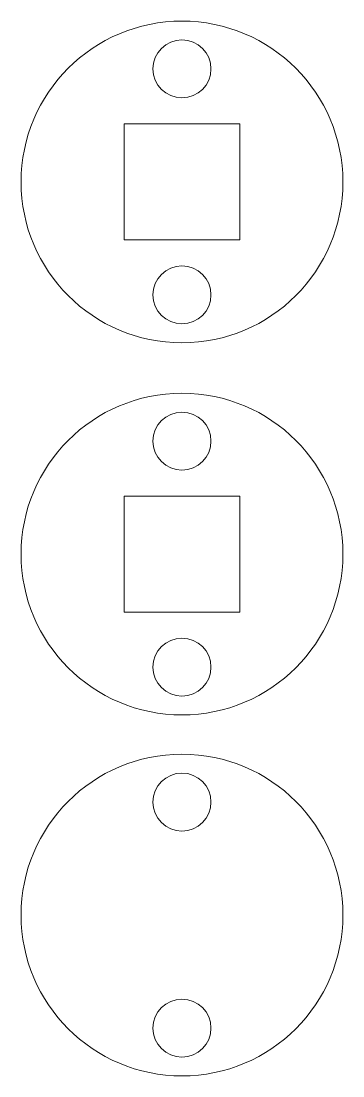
# Model space of a CAD drawing. Header units: inches. Extents: x 16.4 to 27.5, y -52.4 to -16.
import ezdxf

# ---------------------------------------------------------------- set-up
doc = ezdxf.new("R2010")
doc.units = ezdxf.units.IN
doc.header["$MEASUREMENT"] = 0
doc.layers.add('Layer 1', color=7, linetype='Continuous')

# ---------------------------------------------------------------- blocks, each defined once
blk = doc.blocks.new('block 3')
at = {"layer": 'Layer 1', "lineweight": 0}
blk.add_lwpolyline([(23.96, -23.503), (19.96, -23.503), (19.96, -19.504), (23.96, -19.504), (23.96, -23.503)], dxfattribs=at)
for points in [[(27.51, -21.503), (27.51, -24.569), (25.026, -27.054), (21.96, -27.054), (18.895, -27.054), (16.41, -24.569), (16.41, -21.503), (16.41, -18.438), (18.895, -15.954), (21.96, -15.954), (25.026, -15.954), (27.51, -18.438), (27.51, -21.503)], [(22.96, -17.603), (22.96, -18.156), (22.512, -18.603), (21.96, -18.603), (21.408, -18.603), (20.96, -18.156), (20.96, -17.603), (20.96, -17.051), (21.408, -16.603), (21.96, -16.603), (22.512, -16.603), (22.96, -17.051), (22.96, -17.603)], [(22.96, -25.403), (22.96, -25.956), (22.512, -26.403), (21.96, -26.403), (21.408, -26.403), (20.96, -25.956), (20.96, -25.403), (20.96, -24.851), (21.408, -24.403), (21.96, -24.403), (22.512, -24.403), (22.96, -24.851), (22.96, -25.403)]]:
    blk.add_open_spline(points, degree=3, knots=[0, 0, 0, 0, 1, 1, 1, 2, 2, 2, 3, 3, 3, 4, 4, 4, 4], dxfattribs=at)
blk = doc.blocks.new('block 4')
at = {"layer": 'Layer 1', "lineweight": 0}
for points in [[(27.51, -46.803), (27.51, -49.868), (25.026, -52.353), (21.96, -52.353), (18.895, -52.353), (16.41, -49.868), (16.41, -46.803), (16.41, -43.738), (18.895, -41.253), (21.96, -41.253), (25.026, -41.253), (27.51, -43.738), (27.51, -46.803)], [(22.96, -42.903), (22.96, -43.455), (22.512, -43.903), (21.96, -43.903), (21.408, -43.903), (20.96, -43.455), (20.96, -42.903), (20.96, -42.351), (21.408, -41.903), (21.96, -41.903), (22.512, -41.903), (22.96, -42.351), (22.96, -42.903)], [(22.96, -50.703), (22.96, -51.255), (22.512, -51.703), (21.96, -51.703), (21.408, -51.703), (20.96, -51.255), (20.96, -50.703), (20.96, -50.151), (21.408, -49.703), (21.96, -49.703), (22.512, -49.703), (22.96, -50.151), (22.96, -50.703)]]:
    blk.add_open_spline(points, degree=3, knots=[0, 0, 0, 0, 1, 1, 1, 2, 2, 2, 3, 3, 3, 4, 4, 4, 4], dxfattribs=at)
blk = doc.blocks.new('block 5')
at = {"layer": 'Layer 1', "lineweight": 0}
blk.add_lwpolyline([(23.96, -36.346), (19.96, -36.346), (19.96, -32.346), (23.96, -32.346), (23.96, -36.346)], dxfattribs=at)
for points in [[(27.51, -34.346), (27.51, -37.412), (25.026, -39.896), (21.96, -39.896), (18.895, -39.896), (16.41, -37.412), (16.41, -34.346), (16.41, -31.281), (18.895, -28.796), (21.96, -28.796), (25.026, -28.796), (27.51, -31.281), (27.51, -34.346)], [(22.96, -30.446), (22.96, -30.999), (22.512, -31.446), (21.96, -31.446), (21.408, -31.446), (20.96, -30.999), (20.96, -30.446), (20.96, -29.894), (21.408, -29.446), (21.96, -29.446), (22.512, -29.446), (22.96, -29.894), (22.96, -30.446)], [(22.96, -38.246), (22.96, -38.798), (22.512, -39.246), (21.96, -39.246), (21.408, -39.246), (20.96, -38.798), (20.96, -38.246), (20.96, -37.694), (21.408, -37.246), (21.96, -37.246), (22.512, -37.246), (22.96, -37.694), (22.96, -38.246)]]:
    blk.add_open_spline(points, degree=3, knots=[0, 0, 0, 0, 1, 1, 1, 2, 2, 2, 3, 3, 3, 4, 4, 4, 4], dxfattribs=at)
blk = doc.blocks.new('block 2')
at = {"layer": 'Layer 1'}
for name in ['block 3', 'block 5', 'block 4']:
    blk.add_blockref(name, (0, 0), dxfattribs=at)

msp = doc.modelspace()

# ---------------------------------------------------------------- block references
at = {"layer": 'Layer 1'}
msp.add_blockref('block 2', (0, 0), dxfattribs=at)

doc.saveas('drawing.dxf')
